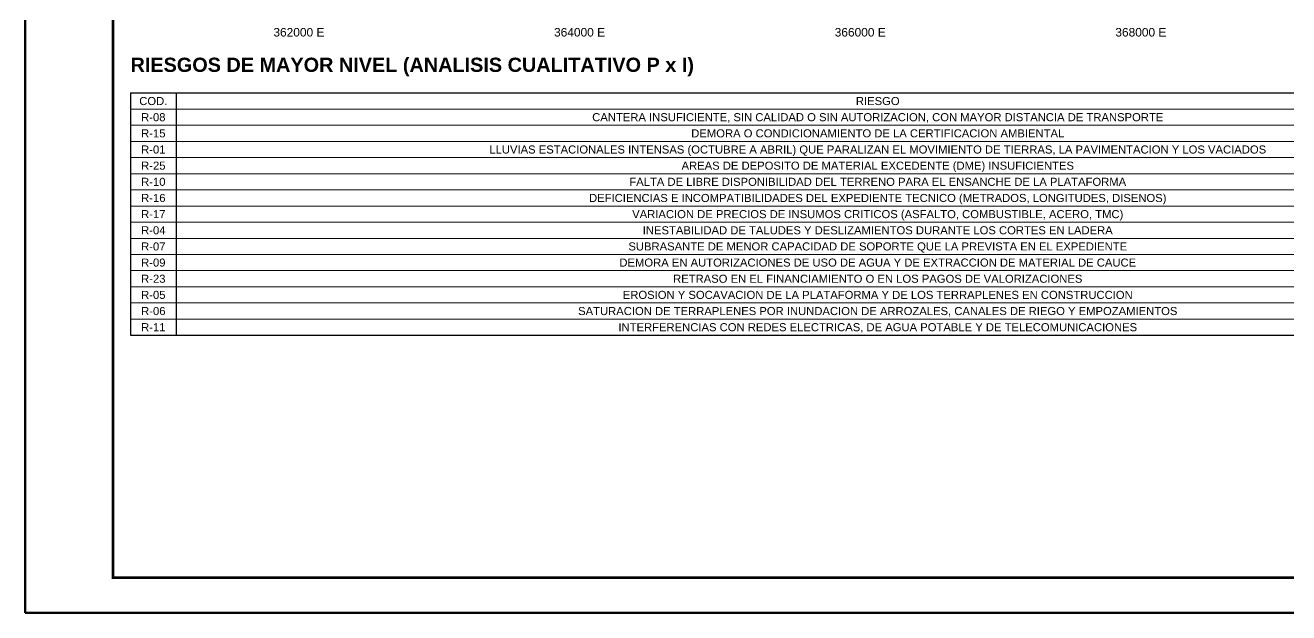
# Model space of a CAD drawing. Header units: metres. Extents: x 360050 to 393690, y 9180000 to 9233950.
# Drawn here: x 360050 to 369054, y 9219100 to 9223282 of the extents above; entities that cross this region are included whole.
import ezdxf
from ezdxf.enums import TextEntityAlignment as Align

# ---------------------------------------------------------------- set-up
doc = ezdxf.new("R2010")
doc.units = ezdxf.units.M
doc.header["$LTSCALE"] = 0.25
for name, color, linetype, lineweight in [('GRILLA', 9, 'CONTINUOUS', 13), ('MARCO', 7, 'CONTINUOUS', 50), ('TITULOS', 160, 'CONTINUOUS', 35)]:
    doc.layers.add(name, color=color, linetype=linetype, lineweight=lineweight)
doc.layers.add('TEXTOS', color=7, linetype='CONTINUOUS')
doc.styles.get("Standard").update_dxf_attribs({"font": 'arial.ttf'})
doc.styles.add('TITULOS', font='arialbd.ttf')

msp = doc.modelspace()

# ---------------------------------------------------------------- linework, layer by layer
at = {"layer": 'GRILLA'}
for p, q in [((360800, 9222685), (373850, 9222685)), ((360800, 9222570), (373850, 9222570)), ((360800, 9222455), (373850, 9222455)), ((360800, 9222340), (373850, 9222340)), ((360800, 9222225), (373850, 9222225)), ((360800, 9222110), (373850, 9222110)), ((360800, 9221995), (373850, 9221995)), ((360800, 9221880), (373850, 9221880)), ((360800, 9221765), (373850, 9221765)), ((360800, 9221650), (373850, 9221650)), ((360800, 9221535), (373850, 9221535)), ((360800, 9221420), (373850, 9221420)), ((360800, 9221305), (373850, 9221305)), ((360800, 9221190), (373850, 9221190))]:
    msp.add_line(p, q, dxfattribs=at)
at = {"layer": 'MARCO'}
msp.add_lwpolyline([(360050, 9219100), (381075, 9219100), (381075, 9233950), (360050, 9233950)], close=True, dxfattribs=at)
at = {"layer": 'MARCO', "const_width": 20}
msp.add_lwpolyline([(360675, 9219350), (380825, 9219350), (380825, 9233700), (360675, 9233700)], close=True, dxfattribs=at)
at = {"layer": 'TEXTOS'}
for p, q in [((360800, 9222800), (373850, 9222800)), ((360800, 9222800), (360800, 9221075)), ((361125, 9222800), (361125, 9221075)), ((360800, 9221075), (373850, 9221075))]:
    msp.add_line(p, q, dxfattribs=at)

# ---------------------------------------------------------------- texts
for s, p in [('362000 E', (362000, 9223262.5)), ('364000 E', (364000, 9223262.5)), ('366000 E', (366000, 9223262.5)), ('368000 E', (368000, 9223262.5))]:
    msp.add_text(s, height=60.75, dxfattribs=at).set_placement(p, align=Align.TOP_CENTER)
for s, height, p in [('COD.', 57.38, (360962.5, 9222742.5)), ('RIESGO', 57.38, (366125, 9222742.5)), ('R-08', 57.38, (360962.5, 9222627.5)), ('CANTERA INSUFICIENTE, SIN CALIDAD O SIN AUTORIZACION, CON MAYOR DISTANCIA DE TRANSPORTE', 57.375, (366125, 9222627.5)), ('R-15', 57.38, (360962.5, 9222512.5)), ('DEMORA O CONDICIONAMIENTO DE LA CERTIFICACION AMBIENTAL', 57.375, (366125, 9222512.5)), ('R-01', 57.38, (360962.5, 9222397.5)), ('LLUVIAS ESTACIONALES INTENSAS (OCTUBRE A ABRIL) QUE PARALIZAN EL MOVIMIENTO DE TIERRAS, LA PAVIMENTACION Y LOS VACIADOS', 57.375, (366125, 9222397.5)), ('R-25', 57.38, (360962.5, 9222282.5)), ('AREAS DE DEPOSITO DE MATERIAL EXCEDENTE (DME) INSUFICIENTES', 57.375, (366125, 9222282.5)), ('R-10', 57.38, (360962.5, 9222167.5)), ('FALTA DE LIBRE DISPONIBILIDAD DEL TERRENO PARA EL ENSANCHE DE LA PLATAFORMA', 57.375, (366125, 9222167.5)), ('R-16', 57.38, (360962.5, 9222052.5)), ('DEFICIENCIAS E INCOMPATIBILIDADES DEL EXPEDIENTE TECNICO (METRADOS, LONGITUDES, DISENOS)', 57.375, (366125, 9222052.5)), ('R-17', 57.38, (360962.5, 9221937.5)), ('VARIACION DE PRECIOS DE INSUMOS CRITICOS (ASFALTO, COMBUSTIBLE, ACERO, TMC)', 57.375, (366125, 9221937.5)), ('R-04', 57.38, (360962.5, 9221822.5)), ('INESTABILIDAD DE TALUDES Y DESLIZAMIENTOS DURANTE LOS CORTES EN LADERA', 57.375, (366125, 9221822.5)), ('R-07', 57.38, (360962.5, 9221707.5)), ('SUBRASANTE DE MENOR CAPACIDAD DE SOPORTE QUE LA PREVISTA EN EL EXPEDIENTE', 57.375, (366125, 9221707.5)), ('R-09', 57.38, (360962.5, 9221592.5)), ('DEMORA EN AUTORIZACIONES DE USO DE AGUA Y DE EXTRACCION DE MATERIAL DE CAUCE', 57.375, (366125, 9221592.5)), ('R-23', 57.38, (360962.5, 9221477.5)), ('RETRASO EN EL FINANCIAMIENTO O EN LOS PAGOS DE VALORIZACIONES', 57.375, (366125, 9221477.5)), ('R-05', 57.38, (360962.5, 9221362.5)), ('EROSION Y SOCAVACION DE LA PLATAFORMA Y DE LOS TERRAPLENES EN CONSTRUCCION', 57.375, (366125, 9221362.5)), ('R-06', 57.38, (360962.5, 9221247.5)), ('SATURACION DE TERRAPLENES POR INUNDACION DE ARROZALES, CANALES DE RIEGO Y EMPOZAMIENTOS', 57.375, (366125, 9221247.5)), ('R-11', 57.38, (360962.5, 9221132.5)), ('INTERFERENCIAS CON REDES ELECTRICAS, DE AGUA POTABLE Y DE TELECOMUNICACIONES', 57.375, (366125, 9221132.5))]:
    msp.add_text(s, height=height, dxfattribs=at).set_placement(p, align=Align.MIDDLE_CENTER)
at = {"layer": 'TITULOS', "style": 'TITULOS'}
msp.add_text('RIESGOS DE MAYOR NIVEL (ANALISIS CUALITATIVO P x I)', height=101.25, dxfattribs=at).set_placement((360800, 9222950))

doc.saveas('drawing.dxf')
